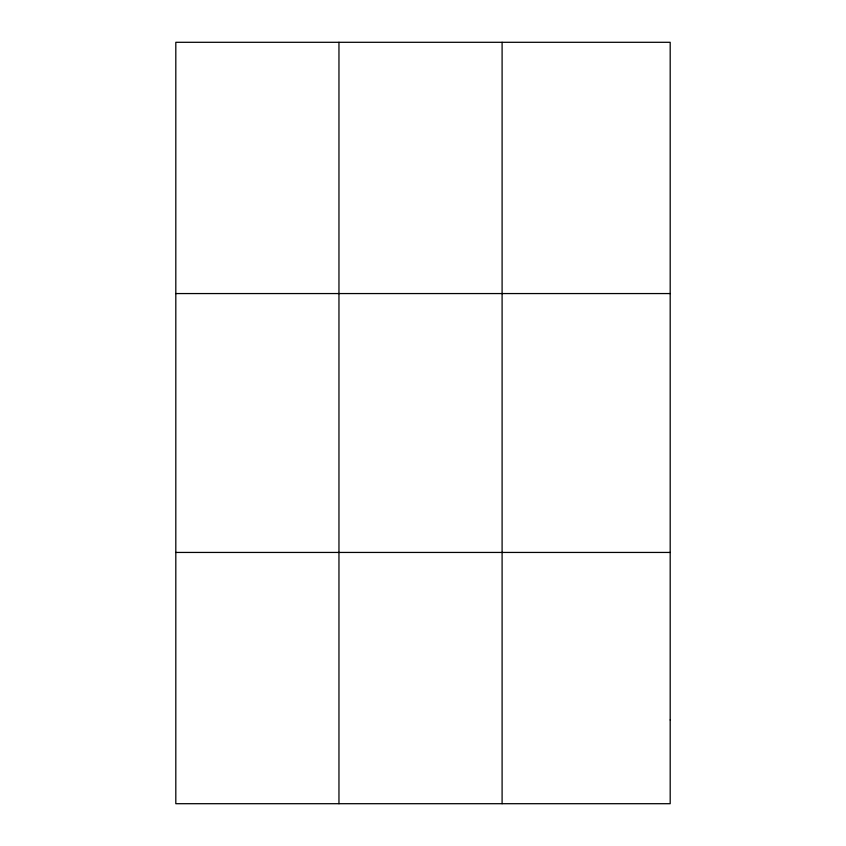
<?xml version="1.0" encoding="UTF-8"?>
<svg xmlns="http://www.w3.org/2000/svg" width="846" height="846" viewBox="0 0 846 846"><rect width="100%" height="100%" fill="white"/><g stroke="black" fill="none" stroke-linecap="round" stroke-linejoin="round"><path stroke-width="1.27" d="M338.96 42.3L338.96 803.7M502.101 42.3L502.101 803.7M175.809 293.562L670.191 293.562M175.809 552.438L670.191 552.438M670.191 719.946L670.191 803.7L175.809 803.7L175.809 42.3L670.191 42.3L670.191 719.946"/></g></svg>
